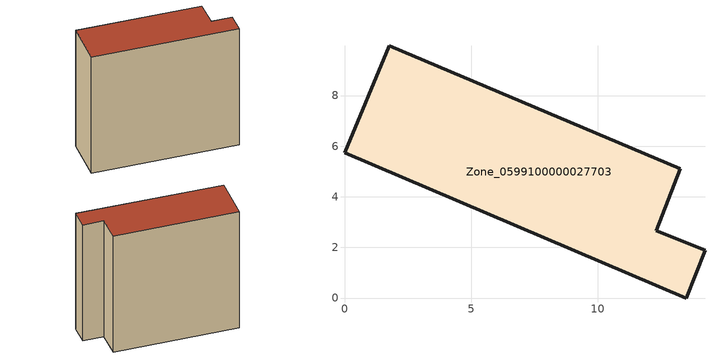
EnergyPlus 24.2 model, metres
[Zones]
Zone_0599100000027703
 floor ground (C_G): 1.77,9.96 13.27,5.11 12.32,2.66 14.25,1.88 13.5,0 0,5.74 z0
 wall outside (C_F): 13.27,5.11 1.77,9.96 0,5.74 13.5,0 14.25,1.88 12.32,2.66 13.27,5.11 z0:13.4
 roof outside (C_R): 13.5,0 14.25,1.88 12.32,2.66 13.27,5.11 1.77,9.96 0,5.74 z13.4
[BUILDING]
Pand.0599100000027703: North Axis=0; Terrain=City; Loads Convergence Tolerance Value=0.04; Temperature Convergence Tolerance Value=0.4; Solar Distribution=FullExterior; Maximum Number of Warmup Days=25; Minimum Number of Warmup Days=1
[Site:Location]
Rotterdam.The.Hague.AP_ZH_NLD Design_Conditions: Latitude=51.96; Longitude=4.45; Time Zone=1; Elevation=-4.5
[SITE:GROUNDTEMPERATURE:BUILDINGSURFACE]
18, 18, 18, 18, 18, 18, 18, 18, 18, 18, 18, 18
[MATERIAL] Thermal Absorptance=0.9; Solar Absorptance=0.7; Visible Absorptance=0.7
Name | Roughness | Thickness | Conductivity | Density | Specific Heat
G.TI.1946 | MediumSmooth | 0.15 | 1 | 540 | 1210
F.TI.1946 | Rough | 0.3 | 0.857143 | 1920 | 840
R.TI.1946 | MediumRough | 0.2 | 0.1 | 1500 | 1000
[CONSTRUCTION]
C_G: G.TI.1946
C_F: F.TI.1946
C_R: R.TI.1946
[ZONE]
Zone_0599100000027703: Type=1; Multiplier=1; Ceiling Height=Autocalculate; Volume=Autocalculate; Floor Area=autocalculate; Part of Total Floor Area=Yes
[ZONEINFILTRATION:DESIGNFLOWRATE]
Infil_Zone_0599100000027703: Zone or ZoneList or Space or SpaceList=Zone_0599100000027703; Schedule=AlwaysOn; Design Flow Rate Calculation Method=Flow/Area; Flow Rate per Floor Area=0.003; Constant Term Coefficient=1; Temperature Term Coefficient=0; Velocity Term Coefficient=0; Velocity Squared Term Coefficient=0
[HVACTEMPLATE:ZONE:IDEALLOADSAIRSYSTEM]
Zone_0599100000027703: Maximum Heating Supply Air Temperature=50; Minimum Cooling Supply Air Temperature=13; Maximum Heating Supply Air Humidity Ratio=0.0156; Minimum Cooling Supply Air Humidity Ratio=0.0077; Heating Limit=NoLimit; Cooling Limit=NoLimit; Dehumidification Control Type=ConstantSensibleHeatRatio; Cooling Sensible Heat Ratio=0.7; Dehumidification Setpoint=60; Humidification Control Type=None; Humidification Setpoint=30; Outdoor Air Method=None; Outdoor Air Flow Rate per Person=0.00944; Outdoor Air Flow Rate per Zone Floor Area=0; Outdoor Air Flow Rate per Zone=0; Demand Controlled Ventilation Type=None; Outdoor Air Economizer Type=NoEconomizer; Heat Recovery Type=None; Sensible Heat Recovery Effectiveness=0.7; Latent Heat Recovery Effectiveness=0.65
[ZONECONTROL:THERMOSTAT]
ThermostatControl_Zone_0599100000027703: Zone or ZoneList=Zone_0599100000027703; Control Type Schedule=DualSetpointControlType; Control 1=Thermostat_Zone_0599100000027703; Temperature Difference Between Cutout And Setpoint=0
[THERMOSTATSETPOINT:DUALSETPOINT]
Thermostat_Zone_0599100000027703: Heating Setpoint Temperature Schedule=HeatingSetpoint_Zone_0599100000027703; Cooling Setpoint Temperature Schedule=CoolingSetpoint_Zone_0599100000027703
[SCHEDULE:COMPACT]
HeatingSetpoint_Zone_0599100000027703: Through: 12/31, For: AllDays, Until: 24:00, 21
CoolingSetpoint_Zone_0599100000027703: Through: 12/31, For: AllDays, Until: 24:00, 24
DualSetpointControlType: Through: 12/31, For: AllDays, Until: 24:00, 4
AlwaysOn: Through: 12/31, For: AllDays, Until: 24:00, 1
